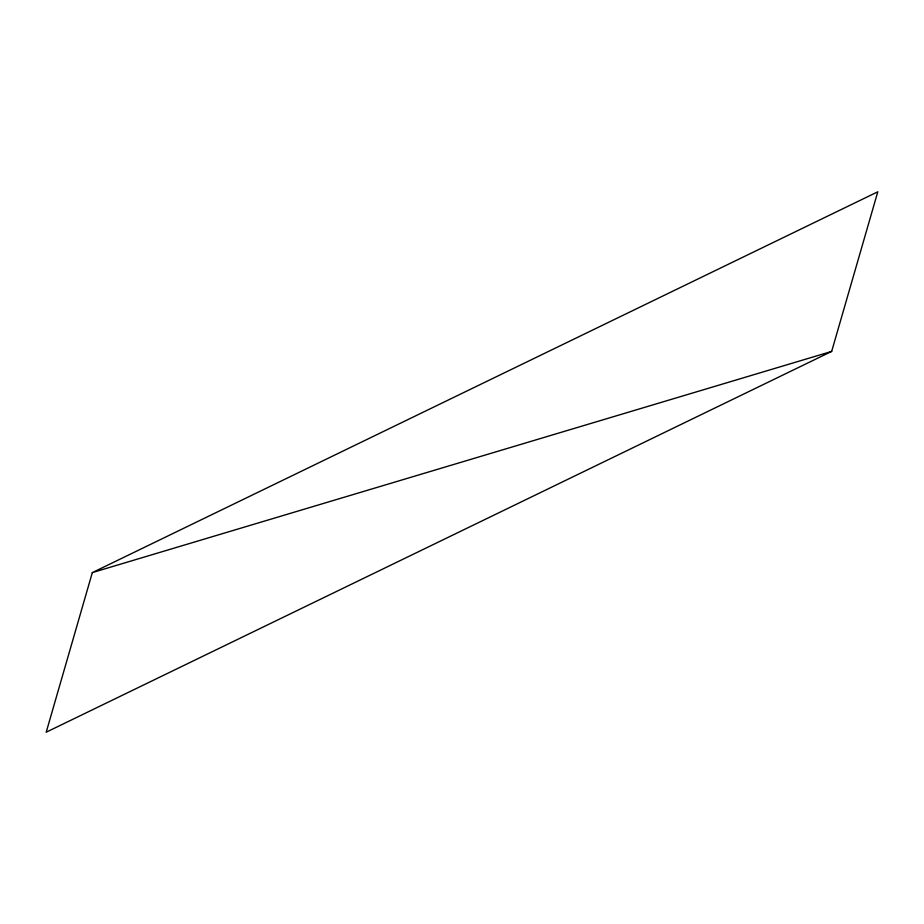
<?xml version="1.0" encoding="UTF-8"?>
<svg xmlns="http://www.w3.org/2000/svg" width="924" height="924" viewBox="0 0 924 924"><rect width="100%" height="100%" fill="white"/><g stroke="black" fill="none" stroke-linecap="round" stroke-linejoin="round"><path stroke-width="1.39" d="M92.331 572.591L46.2 732.201L831.669 351.409L877.8 191.799L92.331 572.591L831.669 351.409"/></g></svg>
